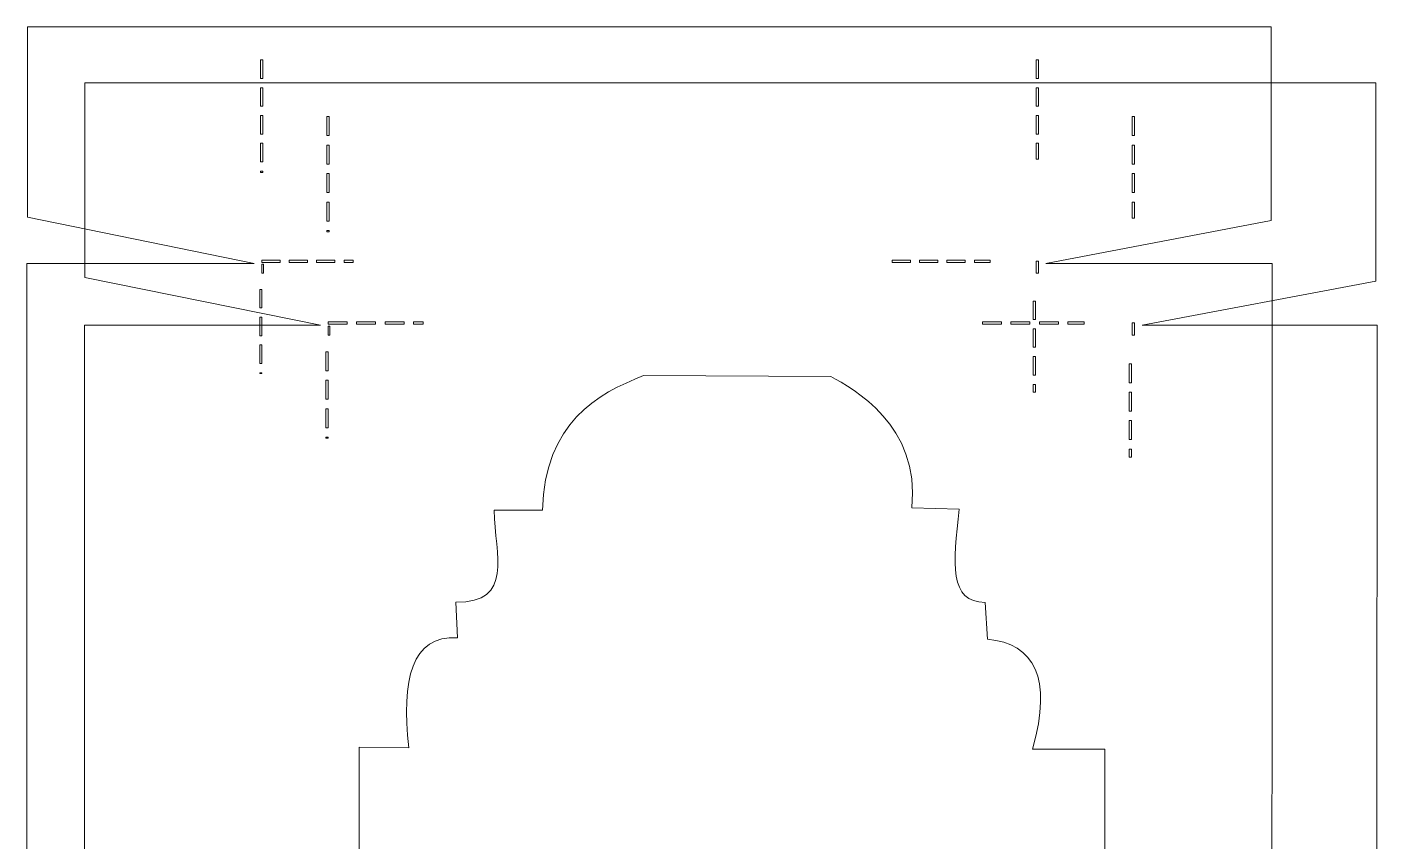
# Model space of a CAD drawing. Header units: centimetres. Extents: x -11.4 to 11.4, y -13.5 to 13.5.
# Drawn here: x -11.36 to 0.21, y 6.39 to 13.37 of the extents above; entities that cross this region are included whole.
import ezdxf

# ---------------------------------------------------------------- set-up
doc = ezdxf.new("R2010")
doc.units = ezdxf.units.CM
doc.header["$MEASUREMENT"] = 0
doc.layers.add('Layer 1', color=7, linetype='Continuous')

msp = doc.modelspace()

# ---------------------------------------------------------------- linework, layer by layer
at = {"layer": 'Layer 1', "color": 251, "lineweight": 20}
for points, knots in [([(-11.35443, 13.36889), (-11.35443, 13.36889), (-11.35443, 11.74063), (-11.35443, 11.74063), (-11.35443, 11.74063), (-11.35443, 11.74063), (-9.40989, 11.34318), (-9.40989, 11.34318), (-9.40989, 11.34318), (-9.40989, 11.34318), (-11.35749, 11.34194), (-11.35749, 11.34194), (-11.35749, 11.34194), (-11.35749, 11.34194), (-11.35749, 2.24641), (-11.35749, 2.24641), (-11.35749, 2.24641), (-11.35749, 2.24641), (-9.41602, 2.24641), (-9.41602, 2.24641), (-9.41602, 2.24641), (-9.41602, 2.24641), (-11.35443, 1.8502), (-11.35443, 1.8502), (-11.35443, 1.8502), (-11.35443, 1.8502), (-11.35443, 0.22194), (-11.35443, 0.22194), (-11.35443, 0.22194), (-11.35443, 0.22194), (-0.69897, 0.22194), (-0.69897, 0.22194), (-0.69897, 0.22194), (-0.69897, 0.22194), (-0.69774, 1.8781), (-0.69774, 1.8781), (-0.69774, 1.8781), (-0.69774, 1.8781), (-2.61473, 2.24641), (-2.61473, 2.24641), (-2.61473, 2.24641), (-2.61473, 2.24641), (-0.69284, 2.24641), (-0.69284, 2.24641), (-0.69284, 2.24641), (-0.69284, 2.24641), (-0.68917, 11.34318), (-0.68917, 11.34318), (-0.68917, 11.34318), (-0.68917, 11.34318), (-2.62759, 11.34194), (-2.62759, 11.34194), (-2.62759, 11.34194), (-2.62759, 11.34194), (-0.69774, 11.71211), (-0.69774, 11.71211), (-0.69774, 11.71211), (-0.69774, 11.71211), (-0.69897, 13.36889), (-0.69897, 13.36889), (-0.69897, 13.36889), (-0.69897, 13.36889), (-11.35443, 13.36889), (-11.35443, 13.36889)], [0, 0, 0, 0, 0.05882353, 0.05882353, 0.05882353, 0.05882353, 0.11764706, 0.11764706, 0.11764706, 0.11764706, 0.17647059, 0.17647059, 0.17647059, 0.17647059, 0.23529412, 0.23529412, 0.23529412, 0.23529412, 0.29411765, 0.29411765, 0.29411765, 0.29411765, 0.35294118, 0.35294118, 0.35294118, 0.35294118, 0.41176471, 0.41176471, 0.41176471, 0.41176471, 0.47058824, 0.47058824, 0.47058824, 0.47058824, 0.52941176, 0.52941176, 0.52941176, 0.52941176, 0.58823529, 0.58823529, 0.58823529, 0.58823529, 0.64705882, 0.64705882, 0.64705882, 0.64705882, 0.70588235, 0.70588235, 0.70588235, 0.70588235, 0.76470588, 0.76470588, 0.76470588, 0.76470588, 0.82352941, 0.82352941, 0.82352941, 0.82352941, 0.88235294, 0.88235294, 0.88235294, 0.88235294, 1, 1, 1, 1]), ([(-9.35604, 13.08677), (-9.35604, 13.08677), (-9.33645, 13.08677), (-9.33645, 13.08677), (-9.33645, 13.08677), (-9.33645, 13.08677), (-9.33645, 12.92804), (-9.33645, 12.92804), (-9.33645, 12.92804), (-9.33645, 12.92804), (-9.35604, 12.92804), (-9.35604, 12.92804), (-9.35604, 12.92804), (-9.35604, 12.92804), (-9.35604, 13.08677), (-9.35604, 13.08677)], [0, 0, 0, 0, 0.2, 0.2, 0.2, 0.2, 0.4, 0.4, 0.4, 0.4, 0.6, 0.6, 0.6, 0.6, 1, 1, 1, 1]), ([(-2.71083, 13.08677), (-2.71083, 13.08677), (-2.69124, 13.08677), (-2.69124, 13.08677), (-2.69124, 13.08677), (-2.69124, 13.08677), (-2.69124, 12.92804), (-2.69124, 12.92804), (-2.69124, 12.92804), (-2.69124, 12.92804), (-2.71083, 12.92804), (-2.71083, 12.92804), (-2.71083, 12.92804), (-2.71083, 12.92804), (-2.71083, 13.08677), (-2.71083, 13.08677)], [0, 0, 0, 0, 0.2, 0.2, 0.2, 0.2, 0.4, 0.4, 0.4, 0.4, 0.6, 0.6, 0.6, 0.6, 1, 1, 1, 1]), ([(-9.35604, 12.84867), (-9.35604, 12.84867), (-9.33645, 12.84867), (-9.33645, 12.84867), (-9.33645, 12.84867), (-9.33645, 12.84867), (-9.33645, 12.68994), (-9.33645, 12.68994), (-9.33645, 12.68994), (-9.33645, 12.68994), (-9.35604, 12.68994), (-9.35604, 12.68994), (-9.35604, 12.68994), (-9.35604, 12.68994), (-9.35604, 12.84867), (-9.35604, 12.84867)], [0, 0, 0, 0, 0.2, 0.2, 0.2, 0.2, 0.4, 0.4, 0.4, 0.4, 0.6, 0.6, 0.6, 0.6, 1, 1, 1, 1]), ([(-2.71083, 12.84867), (-2.71083, 12.84867), (-2.69124, 12.84867), (-2.69124, 12.84867), (-2.69124, 12.84867), (-2.69124, 12.84867), (-2.69124, 12.68994), (-2.69124, 12.68994), (-2.69124, 12.68994), (-2.69124, 12.68994), (-2.71083, 12.68994), (-2.71083, 12.68994), (-2.71083, 12.68994), (-2.71083, 12.68994), (-2.71083, 12.84867), (-2.71083, 12.84867)], [0, 0, 0, 0, 0.2, 0.2, 0.2, 0.2, 0.4, 0.4, 0.4, 0.4, 0.6, 0.6, 0.6, 0.6, 1, 1, 1, 1]), ([(-9.35604, 12.61057), (-9.35604, 12.61057), (-9.33645, 12.61057), (-9.33645, 12.61057), (-9.33645, 12.61057), (-9.33645, 12.61057), (-9.33645, 12.45184), (-9.33645, 12.45184), (-9.33645, 12.45184), (-9.33645, 12.45184), (-9.35604, 12.45184), (-9.35604, 12.45184), (-9.35604, 12.45184), (-9.35604, 12.45184), (-9.35604, 12.61057), (-9.35604, 12.61057)], [0, 0, 0, 0, 0.2, 0.2, 0.2, 0.2, 0.4, 0.4, 0.4, 0.4, 0.6, 0.6, 0.6, 0.6, 1, 1, 1, 1]), ([(-2.71083, 12.61057), (-2.71083, 12.61057), (-2.69124, 12.61057), (-2.69124, 12.61057), (-2.69124, 12.61057), (-2.69124, 12.61057), (-2.69124, 12.45184), (-2.69124, 12.45184), (-2.69124, 12.45184), (-2.69124, 12.45184), (-2.71083, 12.45184), (-2.71083, 12.45184), (-2.71083, 12.45184), (-2.71083, 12.45184), (-2.71083, 12.61057), (-2.71083, 12.61057)], [0, 0, 0, 0, 0.2, 0.2, 0.2, 0.2, 0.4, 0.4, 0.4, 0.4, 0.6, 0.6, 0.6, 0.6, 1, 1, 1, 1]), ([(-9.35604, 12.37247), (-9.35604, 12.37247), (-9.33645, 12.37247), (-9.33645, 12.37247), (-9.33645, 12.37247), (-9.33645, 12.37247), (-9.33645, 12.21374), (-9.33645, 12.21374), (-9.33645, 12.21374), (-9.33645, 12.21374), (-9.35604, 12.21374), (-9.35604, 12.21374), (-9.35604, 12.21374), (-9.35604, 12.21374), (-9.35604, 12.37247), (-9.35604, 12.37247)], [0, 0, 0, 0, 0.2, 0.2, 0.2, 0.2, 0.4, 0.4, 0.4, 0.4, 0.6, 0.6, 0.6, 0.6, 1, 1, 1, 1]), ([(-2.71083, 12.37247), (-2.71083, 12.37247), (-2.69124, 12.37247), (-2.69124, 12.37247), (-2.69124, 12.37247), (-2.69124, 12.37247), (-2.69124, 12.23668), (-2.69124, 12.23668), (-2.69124, 12.23668), (-2.69124, 12.23668), (-2.71083, 12.23668), (-2.71083, 12.23668), (-2.71083, 12.23668), (-2.71083, 12.23668), (-2.71083, 12.37247), (-2.71083, 12.37247)], [0, 0, 0, 0, 0.2, 0.2, 0.2, 0.2, 0.4, 0.4, 0.4, 0.4, 0.6, 0.6, 0.6, 0.6, 1, 1, 1, 1]), ([(-9.35604, 12.13437), (-9.35604, 12.13437), (-9.33645, 12.13437), (-9.33645, 12.13437), (-9.33645, 12.13437), (-9.33645, 12.13437), (-9.33645, 12.12321), (-9.33645, 12.12321), (-9.33645, 12.12321), (-9.33645, 12.12321), (-9.35604, 12.12321), (-9.35604, 12.12321), (-9.35604, 12.12321), (-9.35604, 12.12321), (-9.35604, 12.13437), (-9.35604, 12.13437)], [0, 0, 0, 0, 0.2, 0.2, 0.2, 0.2, 0.4, 0.4, 0.4, 0.4, 0.6, 0.6, 0.6, 0.6, 1, 1, 1, 1]), ([(-9.34624, 11.37109), (-9.34624, 11.37109), (-9.18955, 11.37109), (-9.18955, 11.37109), (-9.18955, 11.37109), (-9.18955, 11.37109), (-9.18955, 11.35125), (-9.18955, 11.35125), (-9.18955, 11.35125), (-9.18955, 11.35125), (-9.34624, 11.35125), (-9.34624, 11.35125), (-9.34624, 11.35125), (-9.34624, 11.35125), (-9.34624, 11.37109), (-9.34624, 11.37109)], [0, 0, 0, 0, 0.2, 0.2, 0.2, 0.2, 0.4, 0.4, 0.4, 0.4, 0.6, 0.6, 0.6, 0.6, 1, 1, 1, 1]), ([(-9.34624, 11.33574), (-9.34624, 11.33574), (-9.33094, 11.33574), (-9.33094, 11.33574), (-9.33094, 11.33574), (-9.33094, 11.33574), (-9.33094, 11.26072), (-9.33094, 11.26072), (-9.33094, 11.26072), (-9.33094, 11.26072), (-9.34624, 11.26072), (-9.34624, 11.26072), (-9.34624, 11.26072), (-9.34624, 11.26072), (-9.34624, 11.33574), (-9.34624, 11.33574)], [0, 0, 0, 0, 0.2, 0.2, 0.2, 0.2, 0.4, 0.4, 0.4, 0.4, 0.6, 0.6, 0.6, 0.6, 1, 1, 1, 1]), ([(-9.11121, 11.37109), (-9.11121, 11.37109), (-8.95452, 11.37109), (-8.95452, 11.37109), (-8.95452, 11.37109), (-8.95452, 11.37109), (-8.95452, 11.35125), (-8.95452, 11.35125), (-8.95452, 11.35125), (-8.95452, 11.35125), (-9.11121, 11.35125), (-9.11121, 11.35125), (-9.11121, 11.35125), (-9.11121, 11.35125), (-9.11121, 11.37109), (-9.11121, 11.37109)], [0, 0, 0, 0, 0.2, 0.2, 0.2, 0.2, 0.4, 0.4, 0.4, 0.4, 0.6, 0.6, 0.6, 0.6, 1, 1, 1, 1]), ([(-8.87617, 11.37109), (-8.87617, 11.37109), (-8.71948, 11.37109), (-8.71948, 11.37109), (-8.71948, 11.37109), (-8.71948, 11.37109), (-8.71948, 11.35125), (-8.71948, 11.35125), (-8.71948, 11.35125), (-8.71948, 11.35125), (-8.87617, 11.35125), (-8.87617, 11.35125), (-8.87617, 11.35125), (-8.87617, 11.35125), (-8.87617, 11.37109), (-8.87617, 11.37109)], [0, 0, 0, 0, 0.2, 0.2, 0.2, 0.2, 0.4, 0.4, 0.4, 0.4, 0.6, 0.6, 0.6, 0.6, 1, 1, 1, 1]), ([(-8.64114, 11.37109), (-8.64114, 11.37109), (-8.56279, 11.37109), (-8.56279, 11.37109), (-8.56279, 11.37109), (-8.56279, 11.37109), (-8.56279, 11.35125), (-8.56279, 11.35125), (-8.56279, 11.35125), (-8.56279, 11.35125), (-8.64114, 11.35125), (-8.64114, 11.35125), (-8.64114, 11.35125), (-8.64114, 11.35125), (-8.64114, 11.37109), (-8.64114, 11.37109)], [0, 0, 0, 0, 0.2, 0.2, 0.2, 0.2, 0.4, 0.4, 0.4, 0.4, 0.6, 0.6, 0.6, 0.6, 1, 1, 1, 1]), ([(-3.94598, 11.37109), (-3.94598, 11.37109), (-3.78929, 11.37109), (-3.78929, 11.37109), (-3.78929, 11.37109), (-3.78929, 11.37109), (-3.78929, 11.35125), (-3.78929, 11.35125), (-3.78929, 11.35125), (-3.78929, 11.35125), (-3.94598, 11.35125), (-3.94598, 11.35125), (-3.94598, 11.35125), (-3.94598, 11.35125), (-3.94598, 11.37109), (-3.94598, 11.37109)], [0, 0, 0, 0, 0.2, 0.2, 0.2, 0.2, 0.4, 0.4, 0.4, 0.4, 0.6, 0.6, 0.6, 0.6, 1, 1, 1, 1]), ([(-3.71095, 11.37109), (-3.71095, 11.37109), (-3.55426, 11.37109), (-3.55426, 11.37109), (-3.55426, 11.37109), (-3.55426, 11.37109), (-3.55426, 11.35125), (-3.55426, 11.35125), (-3.55426, 11.35125), (-3.55426, 11.35125), (-3.71095, 11.35125), (-3.71095, 11.35125), (-3.71095, 11.35125), (-3.71095, 11.35125), (-3.71095, 11.37109), (-3.71095, 11.37109)], [0, 0, 0, 0, 0.2, 0.2, 0.2, 0.2, 0.4, 0.4, 0.4, 0.4, 0.6, 0.6, 0.6, 0.6, 1, 1, 1, 1]), ([(-3.47591, 11.37109), (-3.47591, 11.37109), (-3.31922, 11.37109), (-3.31922, 11.37109), (-3.31922, 11.37109), (-3.31922, 11.37109), (-3.31922, 11.35125), (-3.31922, 11.35125), (-3.31922, 11.35125), (-3.31922, 11.35125), (-3.47591, 11.35125), (-3.47591, 11.35125), (-3.47591, 11.35125), (-3.47591, 11.35125), (-3.47591, 11.37109), (-3.47591, 11.37109)], [0, 0, 0, 0, 0.2, 0.2, 0.2, 0.2, 0.4, 0.4, 0.4, 0.4, 0.6, 0.6, 0.6, 0.6, 1, 1, 1, 1]), ([(-3.24088, 11.37109), (-3.24088, 11.37109), (-3.10623, 11.37109), (-3.10623, 11.37109), (-3.10623, 11.37109), (-3.10623, 11.37109), (-3.10623, 11.35125), (-3.10623, 11.35125), (-3.10623, 11.35125), (-3.10623, 11.35125), (-3.24088, 11.35125), (-3.24088, 11.35125), (-3.24088, 11.35125), (-3.24088, 11.35125), (-3.24088, 11.37109), (-3.24088, 11.37109)], [0, 0, 0, 0, 0.2, 0.2, 0.2, 0.2, 0.4, 0.4, 0.4, 0.4, 0.6, 0.6, 0.6, 0.6, 1, 1, 1, 1]), ([(-2.71083, 11.36116), (-2.71083, 11.36116), (-2.69124, 11.36116), (-2.69124, 11.36116), (-2.69124, 11.36116), (-2.69124, 11.36116), (-2.69124, 11.26071), (-2.69124, 11.26071), (-2.69124, 11.26071), (-2.69124, 11.26071), (-2.71083, 11.26071), (-2.71083, 11.26071), (-2.71083, 11.26071), (-2.71083, 11.26071), (-2.71083, 11.36116), (-2.71083, 11.36116)], [0, 0, 0, 0, 0.2, 0.2, 0.2, 0.2, 0.4, 0.4, 0.4, 0.4, 0.6, 0.6, 0.6, 0.6, 1, 1, 1, 1]), ([(-9.36399, 11.12058), (-9.36399, 11.12058), (-9.34441, 11.12058), (-9.34441, 11.12058), (-9.34441, 11.12058), (-9.34441, 11.12058), (-9.34441, 10.96185), (-9.34441, 10.96185), (-9.34441, 10.96185), (-9.34441, 10.96185), (-9.36399, 10.96185), (-9.36399, 10.96185), (-9.36399, 10.96185), (-9.36399, 10.96185), (-9.36399, 11.12058), (-9.36399, 11.12058)], [0, 0, 0, 0, 0.2, 0.2, 0.2, 0.2, 0.4, 0.4, 0.4, 0.4, 0.6, 0.6, 0.6, 0.6, 1, 1, 1, 1]), ([(-2.73592, 11.02075), (-2.73592, 11.02075), (-2.71633, 11.02075), (-2.71633, 11.02075), (-2.71633, 11.02075), (-2.71633, 11.02075), (-2.71633, 10.86202), (-2.71633, 10.86202), (-2.71633, 10.86202), (-2.71633, 10.86202), (-2.73592, 10.86202), (-2.73592, 10.86202), (-2.73592, 10.86202), (-2.73592, 10.86202), (-2.73592, 11.02075), (-2.73592, 11.02075)], [0, 0, 0, 0, 0.2, 0.2, 0.2, 0.2, 0.4, 0.4, 0.4, 0.4, 0.6, 0.6, 0.6, 0.6, 1, 1, 1, 1]), ([(-9.36399, 10.88249), (-9.36399, 10.88249), (-9.34441, 10.88249), (-9.34441, 10.88249), (-9.34441, 10.88249), (-9.34441, 10.88249), (-9.34441, 10.72376), (-9.34441, 10.72376), (-9.34441, 10.72376), (-9.34441, 10.72376), (-9.36399, 10.72376), (-9.36399, 10.72376), (-9.36399, 10.72376), (-9.36399, 10.72376), (-9.36399, 10.88249), (-9.36399, 10.88249)], [0, 0, 0, 0, 0.2, 0.2, 0.2, 0.2, 0.4, 0.4, 0.4, 0.4, 0.6, 0.6, 0.6, 0.6, 1, 1, 1, 1]), ([(-2.73592, 10.78266), (-2.73592, 10.78266), (-2.71633, 10.78266), (-2.71633, 10.78266), (-2.71633, 10.78266), (-2.71633, 10.78266), (-2.71633, 10.62393), (-2.71633, 10.62393), (-2.71633, 10.62393), (-2.71633, 10.62393), (-2.73592, 10.62393), (-2.73592, 10.62393), (-2.73592, 10.62393), (-2.73592, 10.62393), (-2.73592, 10.78266), (-2.73592, 10.78266)], [0, 0, 0, 0, 0.2, 0.2, 0.2, 0.2, 0.4, 0.4, 0.4, 0.4, 0.6, 0.6, 0.6, 0.6, 1, 1, 1, 1]), ([(-9.36399, 10.64439), (-9.36399, 10.64439), (-9.34441, 10.64439), (-9.34441, 10.64439), (-9.34441, 10.64439), (-9.34441, 10.64439), (-9.34441, 10.48566), (-9.34441, 10.48566), (-9.34441, 10.48566), (-9.34441, 10.48566), (-9.36399, 10.48566), (-9.36399, 10.48566), (-9.36399, 10.48566), (-9.36399, 10.48566), (-9.36399, 10.64439), (-9.36399, 10.64439)], [0, 0, 0, 0, 0.2, 0.2, 0.2, 0.2, 0.4, 0.4, 0.4, 0.4, 0.6, 0.6, 0.6, 0.6, 1, 1, 1, 1]), ([(-2.73592, 10.54456), (-2.73592, 10.54456), (-2.71633, 10.54456), (-2.71633, 10.54456), (-2.71633, 10.54456), (-2.71633, 10.54456), (-2.71633, 10.38583), (-2.71633, 10.38583), (-2.71633, 10.38583), (-2.71633, 10.38583), (-2.73592, 10.38583), (-2.73592, 10.38583), (-2.73592, 10.38583), (-2.73592, 10.38583), (-2.73592, 10.54456), (-2.73592, 10.54456)], [0, 0, 0, 0, 0.2, 0.2, 0.2, 0.2, 0.4, 0.4, 0.4, 0.4, 0.6, 0.6, 0.6, 0.6, 1, 1, 1, 1]), ([(-9.36399, 10.40629), (-9.36399, 10.40629), (-9.34441, 10.40629), (-9.34441, 10.40629), (-9.34441, 10.40629), (-9.34441, 10.40629), (-9.34441, 10.39885), (-9.34441, 10.39885), (-9.34441, 10.39885), (-9.34441, 10.39885), (-9.36399, 10.39885), (-9.36399, 10.39885), (-9.36399, 10.39885), (-9.36399, 10.39885), (-9.36399, 10.40629), (-9.36399, 10.40629)], [0, 0, 0, 0, 0.2, 0.2, 0.2, 0.2, 0.4, 0.4, 0.4, 0.4, 0.6, 0.6, 0.6, 0.6, 1, 1, 1, 1]), ([(-2.73592, 10.30646), (-2.73592, 10.30646), (-2.71633, 10.30646), (-2.71633, 10.30646), (-2.71633, 10.30646), (-2.71633, 10.30646), (-2.71633, 10.23887), (-2.71633, 10.23887), (-2.71633, 10.23887), (-2.71633, 10.23887), (-2.73592, 10.23887), (-2.73592, 10.23887), (-2.73592, 10.23887), (-2.73592, 10.23887), (-2.73592, 10.30646), (-2.73592, 10.30646)], [0, 0, 0, 0, 0.2, 0.2, 0.2, 0.2, 0.4, 0.4, 0.4, 0.4, 0.6, 0.6, 0.6, 0.6, 1, 1, 1, 1])]:
    msp.add_open_spline(points, degree=3, knots=knots, dxfattribs=at)
at = {"layer": 'Layer 1', "color": 8, "lineweight": 20}
for points, knots in [([(-10.86242, 12.88974), (-10.86242, 12.88974), (-10.86242, 11.22128), (-10.86242, 11.22128), (-10.86242, 11.22128), (-10.86242, 11.22128), (-8.84388, 10.81401), (-8.84388, 10.81401), (-8.84388, 10.81401), (-8.84388, 10.81401), (-10.8656, 10.81274), (-10.8656, 10.81274), (-10.8656, 10.81274), (-10.8656, 10.81274), (-10.8656, 1.49264), (-10.8656, 1.49264), (-10.8656, 1.49264), (-10.8656, 1.49264), (-8.85024, 1.49264), (-8.85024, 1.49264), (-8.85024, 1.49264), (-8.85024, 1.49264), (-10.86243, 1.08665), (-10.86243, 1.08665), (-10.86243, 1.08665), (-10.86243, 1.08665), (-10.86243, -0.58181), (-10.86243, -0.58181), (-10.86243, -0.58181), (-10.86243, -0.58181), (0.19855, -0.58181), (0.19855, -0.58181), (0.19855, -0.58181), (0.19855, -0.58181), (0.19982, 1.11524), (0.19982, 1.11524), (0.19982, 1.11524), (0.19982, 1.11524), (-1.79013, 1.49264), (-1.79013, 1.49264), (-1.79013, 1.49264), (-1.79013, 1.49264), (0.2049, 1.49264), (0.2049, 1.49264), (0.2049, 1.49264), (0.2049, 1.49264), (0.20871, 10.81401), (0.20871, 10.81401), (0.20871, 10.81401), (0.20871, 10.81401), (-1.80347, 10.81274), (-1.80347, 10.81274), (-1.80347, 10.81274), (-1.80347, 10.81274), (0.19982, 11.19205), (0.19982, 11.19205), (0.19982, 11.19205), (0.19982, 11.19205), (0.19855, 12.88973), (0.19855, 12.88973), (0.19855, 12.88973), (0.19855, 12.88973), (-10.86243, 12.88973), (-10.86243, 12.88973), (-10.86243, 12.88973), (-10.86243, 12.88973), (-10.86242, 12.88974), (-10.86242, 12.88974)], [0, 0, 0, 0, 0.05555556, 0.05555556, 0.05555556, 0.05555556, 0.11111111, 0.11111111, 0.11111111, 0.11111111, 0.16666667, 0.16666667, 0.16666667, 0.16666667, 0.22222222, 0.22222222, 0.22222222, 0.22222222, 0.27777778, 0.27777778, 0.27777778, 0.27777778, 0.33333333, 0.33333333, 0.33333333, 0.33333333, 0.38888889, 0.38888889, 0.38888889, 0.38888889, 0.44444444, 0.44444444, 0.44444444, 0.44444444, 0.5, 0.5, 0.5, 0.5, 0.55555556, 0.55555556, 0.55555556, 0.55555556, 0.61111111, 0.61111111, 0.61111111, 0.61111111, 0.66666667, 0.66666667, 0.66666667, 0.66666667, 0.72222222, 0.72222222, 0.72222222, 0.72222222, 0.77777778, 0.77777778, 0.77777778, 0.77777778, 0.83333333, 0.83333333, 0.83333333, 0.83333333, 0.88888889, 0.88888889, 0.88888889, 0.88888889, 1, 1, 1, 1]), ([(-8.78797, 12.60065), (-8.78797, 12.60065), (-8.76764, 12.60065), (-8.76764, 12.60065), (-8.76764, 12.60065), (-8.76764, 12.60065), (-8.76764, 12.438), (-8.76764, 12.438), (-8.76764, 12.438), (-8.76764, 12.438), (-8.78797, 12.438), (-8.78797, 12.438), (-8.78797, 12.438), (-8.78797, 12.438), (-8.78797, 12.60065), (-8.78797, 12.60065)], [0, 0, 0, 0, 0.2, 0.2, 0.2, 0.2, 0.4, 0.4, 0.4, 0.4, 0.6, 0.6, 0.6, 0.6, 1, 1, 1, 1]), ([(-1.88986, 12.60065), (-1.88986, 12.60065), (-1.86953, 12.60065), (-1.86953, 12.60065), (-1.86953, 12.60065), (-1.86953, 12.60065), (-1.86953, 12.438), (-1.86953, 12.438), (-1.86953, 12.438), (-1.86953, 12.438), (-1.88986, 12.438), (-1.88986, 12.438), (-1.88986, 12.438), (-1.88986, 12.438), (-1.88986, 12.60065), (-1.88986, 12.60065)], [0, 0, 0, 0, 0.2, 0.2, 0.2, 0.2, 0.4, 0.4, 0.4, 0.4, 0.6, 0.6, 0.6, 0.6, 1, 1, 1, 1]), ([(-8.78797, 12.35667), (-8.78797, 12.35667), (-8.76764, 12.35667), (-8.76764, 12.35667), (-8.76764, 12.35667), (-8.76764, 12.35667), (-8.76764, 12.19402), (-8.76764, 12.19402), (-8.76764, 12.19402), (-8.76764, 12.19402), (-8.78797, 12.19402), (-8.78797, 12.19402), (-8.78797, 12.19402), (-8.78797, 12.19402), (-8.78797, 12.35667), (-8.78797, 12.35667)], [0, 0, 0, 0, 0.2, 0.2, 0.2, 0.2, 0.4, 0.4, 0.4, 0.4, 0.6, 0.6, 0.6, 0.6, 1, 1, 1, 1]), ([(-1.88986, 12.35667), (-1.88986, 12.35667), (-1.86953, 12.35667), (-1.86953, 12.35667), (-1.86953, 12.35667), (-1.86953, 12.35667), (-1.86953, 12.19402), (-1.86953, 12.19402), (-1.86953, 12.19402), (-1.86953, 12.19402), (-1.88986, 12.19402), (-1.88986, 12.19402), (-1.88986, 12.19402), (-1.88986, 12.19402), (-1.88986, 12.35667), (-1.88986, 12.35667)], [0, 0, 0, 0, 0.2, 0.2, 0.2, 0.2, 0.4, 0.4, 0.4, 0.4, 0.6, 0.6, 0.6, 0.6, 1, 1, 1, 1]), ([(-8.78797, 12.11269), (-8.78797, 12.11269), (-8.76764, 12.11269), (-8.76764, 12.11269), (-8.76764, 12.11269), (-8.76764, 12.11269), (-8.76764, 11.95004), (-8.76764, 11.95004), (-8.76764, 11.95004), (-8.76764, 11.95004), (-8.78797, 11.95004), (-8.78797, 11.95004), (-8.78797, 11.95004), (-8.78797, 11.95004), (-8.78797, 12.11269), (-8.78797, 12.11269)], [0, 0, 0, 0, 0.2, 0.2, 0.2, 0.2, 0.4, 0.4, 0.4, 0.4, 0.6, 0.6, 0.6, 0.6, 1, 1, 1, 1]), ([(-1.88986, 12.11269), (-1.88986, 12.11269), (-1.86953, 12.11269), (-1.86953, 12.11269), (-1.86953, 12.11269), (-1.86953, 12.11269), (-1.86953, 11.95004), (-1.86953, 11.95004), (-1.86953, 11.95004), (-1.86953, 11.95004), (-1.88986, 11.95004), (-1.88986, 11.95004), (-1.88986, 11.95004), (-1.88986, 11.95004), (-1.88986, 12.11269), (-1.88986, 12.11269)], [0, 0, 0, 0, 0.2, 0.2, 0.2, 0.2, 0.4, 0.4, 0.4, 0.4, 0.6, 0.6, 0.6, 0.6, 1, 1, 1, 1]), ([(-8.78797, 11.86871), (-8.78797, 11.86871), (-8.76764, 11.86871), (-8.76764, 11.86871), (-8.76764, 11.86871), (-8.76764, 11.86871), (-8.76764, 11.70606), (-8.76764, 11.70606), (-8.76764, 11.70606), (-8.76764, 11.70606), (-8.78797, 11.70606), (-8.78797, 11.70606), (-8.78797, 11.70606), (-8.78797, 11.70606), (-8.78797, 11.86871), (-8.78797, 11.86871)], [0, 0, 0, 0, 0.2, 0.2, 0.2, 0.2, 0.4, 0.4, 0.4, 0.4, 0.6, 0.6, 0.6, 0.6, 1, 1, 1, 1]), ([(-1.88986, 11.86871), (-1.88986, 11.86871), (-1.86953, 11.86871), (-1.86953, 11.86871), (-1.86953, 11.86871), (-1.86953, 11.86871), (-1.86953, 11.72957), (-1.86953, 11.72957), (-1.86953, 11.72957), (-1.86953, 11.72957), (-1.88986, 11.72957), (-1.88986, 11.72957), (-1.88986, 11.72957), (-1.88986, 11.72957), (-1.88986, 11.86871), (-1.88986, 11.86871)], [0, 0, 0, 0, 0.2, 0.2, 0.2, 0.2, 0.4, 0.4, 0.4, 0.4, 0.6, 0.6, 0.6, 0.6, 1, 1, 1, 1]), ([(-8.78797, 11.62474), (-8.78797, 11.62474), (-8.76764, 11.62474), (-8.76764, 11.62474), (-8.76764, 11.62474), (-8.76764, 11.62474), (-8.76764, 11.6133), (-8.76764, 11.6133), (-8.76764, 11.6133), (-8.76764, 11.6133), (-8.78797, 11.6133), (-8.78797, 11.6133), (-8.78797, 11.6133), (-8.78797, 11.6133), (-8.78797, 11.62474), (-8.78797, 11.62474)], [0, 0, 0, 0, 0.2, 0.2, 0.2, 0.2, 0.4, 0.4, 0.4, 0.4, 0.6, 0.6, 0.6, 0.6, 1, 1, 1, 1]), ([(-8.7778, 10.84261), (-8.7778, 10.84261), (-8.61515, 10.84261), (-8.61515, 10.84261), (-8.61515, 10.84261), (-8.61515, 10.84261), (-8.61515, 10.82228), (-8.61515, 10.82228), (-8.61515, 10.82228), (-8.61515, 10.82228), (-8.7778, 10.82228), (-8.7778, 10.82228), (-8.7778, 10.82228), (-8.7778, 10.82228), (-8.7778, 10.84261), (-8.7778, 10.84261)], [0, 0, 0, 0, 0.2, 0.2, 0.2, 0.2, 0.4, 0.4, 0.4, 0.4, 0.6, 0.6, 0.6, 0.6, 1, 1, 1, 1]), ([(-8.7778, 10.80639), (-8.7778, 10.80639), (-8.76191, 10.80639), (-8.76191, 10.80639), (-8.76191, 10.80639), (-8.76191, 10.80639), (-8.76191, 10.72951), (-8.76191, 10.72951), (-8.76191, 10.72951), (-8.76191, 10.72951), (-8.7778, 10.72951), (-8.7778, 10.72951), (-8.7778, 10.72951), (-8.7778, 10.72951), (-8.7778, 10.80639), (-8.7778, 10.80639)], [0, 0, 0, 0, 0.2, 0.2, 0.2, 0.2, 0.4, 0.4, 0.4, 0.4, 0.6, 0.6, 0.6, 0.6, 1, 1, 1, 1]), ([(-8.53382, 10.84261), (-8.53382, 10.84261), (-8.37117, 10.84261), (-8.37117, 10.84261), (-8.37117, 10.84261), (-8.37117, 10.84261), (-8.37117, 10.82228), (-8.37117, 10.82228), (-8.37117, 10.82228), (-8.37117, 10.82228), (-8.53382, 10.82228), (-8.53382, 10.82228), (-8.53382, 10.82228), (-8.53382, 10.82228), (-8.53382, 10.84261), (-8.53382, 10.84261)], [0, 0, 0, 0, 0.2, 0.2, 0.2, 0.2, 0.4, 0.4, 0.4, 0.4, 0.6, 0.6, 0.6, 0.6, 1, 1, 1, 1]), ([(-8.28984, 10.84261), (-8.28984, 10.84261), (-8.12719, 10.84261), (-8.12719, 10.84261), (-8.12719, 10.84261), (-8.12719, 10.84261), (-8.12719, 10.82228), (-8.12719, 10.82228), (-8.12719, 10.82228), (-8.12719, 10.82228), (-8.28984, 10.82228), (-8.28984, 10.82228), (-8.28984, 10.82228), (-8.28984, 10.82228), (-8.28984, 10.84261), (-8.28984, 10.84261)], [0, 0, 0, 0, 0.2, 0.2, 0.2, 0.2, 0.4, 0.4, 0.4, 0.4, 0.6, 0.6, 0.6, 0.6, 1, 1, 1, 1]), ([(-8.04587, 10.84261), (-8.04587, 10.84261), (-7.96454, 10.84261), (-7.96454, 10.84261), (-7.96454, 10.84261), (-7.96454, 10.84261), (-7.96454, 10.82228), (-7.96454, 10.82228), (-7.96454, 10.82228), (-7.96454, 10.82228), (-8.04587, 10.82228), (-8.04587, 10.82228), (-8.04587, 10.82228), (-8.04587, 10.82228), (-8.04587, 10.84261), (-8.04587, 10.84261)], [0, 0, 0, 0, 0.2, 0.2, 0.2, 0.2, 0.4, 0.4, 0.4, 0.4, 0.6, 0.6, 0.6, 0.6, 1, 1, 1, 1]), ([(-3.17202, 10.84261), (-3.17202, 10.84261), (-3.00937, 10.84261), (-3.00937, 10.84261), (-3.00937, 10.84261), (-3.00937, 10.84261), (-3.00937, 10.82228), (-3.00937, 10.82228), (-3.00937, 10.82228), (-3.00937, 10.82228), (-3.17202, 10.82228), (-3.17202, 10.82228), (-3.17202, 10.82228), (-3.17202, 10.82228), (-3.17202, 10.84261), (-3.17202, 10.84261)], [0, 0, 0, 0, 0.2, 0.2, 0.2, 0.2, 0.4, 0.4, 0.4, 0.4, 0.6, 0.6, 0.6, 0.6, 1, 1, 1, 1]), ([(-2.92804, 10.84261), (-2.92804, 10.84261), (-2.76539, 10.84261), (-2.76539, 10.84261), (-2.76539, 10.84261), (-2.76539, 10.84261), (-2.76539, 10.82228), (-2.76539, 10.82228), (-2.76539, 10.82228), (-2.76539, 10.82228), (-2.92804, 10.82228), (-2.92804, 10.82228), (-2.92804, 10.82228), (-2.92804, 10.82228), (-2.92804, 10.84261), (-2.92804, 10.84261)], [0, 0, 0, 0, 0.2, 0.2, 0.2, 0.2, 0.4, 0.4, 0.4, 0.4, 0.6, 0.6, 0.6, 0.6, 1, 1, 1, 1]), ([(-2.68407, 10.84261), (-2.68407, 10.84261), (-2.52142, 10.84261), (-2.52142, 10.84261), (-2.52142, 10.84261), (-2.52142, 10.84261), (-2.52142, 10.82228), (-2.52142, 10.82228), (-2.52142, 10.82228), (-2.52142, 10.82228), (-2.68407, 10.82228), (-2.68407, 10.82228), (-2.68407, 10.82228), (-2.68407, 10.82228), (-2.68407, 10.84261), (-2.68407, 10.84261)], [0, 0, 0, 0, 0.2, 0.2, 0.2, 0.2, 0.4, 0.4, 0.4, 0.4, 0.6, 0.6, 0.6, 0.6, 1, 1, 1, 1]), ([(-2.44009, 10.84261), (-2.44009, 10.84261), (-2.30031, 10.84261), (-2.30031, 10.84261), (-2.30031, 10.84261), (-2.30031, 10.84261), (-2.30031, 10.82228), (-2.30031, 10.82228), (-2.30031, 10.82228), (-2.30031, 10.82228), (-2.44009, 10.82228), (-2.44009, 10.82228), (-2.44009, 10.82228), (-2.44009, 10.82228), (-2.44009, 10.84261), (-2.44009, 10.84261)], [0, 0, 0, 0, 0.2, 0.2, 0.2, 0.2, 0.4, 0.4, 0.4, 0.4, 0.6, 0.6, 0.6, 0.6, 1, 1, 1, 1]), ([(-1.88986, 10.83244), (-1.88986, 10.83244), (-1.86953, 10.83244), (-1.86953, 10.83244), (-1.86953, 10.83244), (-1.86953, 10.83244), (-1.86953, 10.72951), (-1.86953, 10.72951), (-1.86953, 10.72951), (-1.86953, 10.72951), (-1.88986, 10.72951), (-1.88986, 10.72951), (-1.88986, 10.72951), (-1.88986, 10.72951), (-1.88986, 10.83244), (-1.88986, 10.83244)], [0, 0, 0, 0, 0.2, 0.2, 0.2, 0.2, 0.4, 0.4, 0.4, 0.4, 0.6, 0.6, 0.6, 0.6, 1, 1, 1, 1]), ([(-8.79623, 10.58592), (-8.79623, 10.58592), (-8.7759, 10.58592), (-8.7759, 10.58592), (-8.7759, 10.58592), (-8.7759, 10.58592), (-8.7759, 10.42327), (-8.7759, 10.42327), (-8.7759, 10.42327), (-8.7759, 10.42327), (-8.79623, 10.42327), (-8.79623, 10.42327), (-8.79623, 10.42327), (-8.79623, 10.42327), (-8.79623, 10.58592), (-8.79623, 10.58592)], [0, 0, 0, 0, 0.2, 0.2, 0.2, 0.2, 0.4, 0.4, 0.4, 0.4, 0.6, 0.6, 0.6, 0.6, 1, 1, 1, 1]), ([(-1.91591, 10.48363), (-1.91591, 10.48363), (-1.89558, 10.48363), (-1.89558, 10.48363), (-1.89558, 10.48363), (-1.89558, 10.48363), (-1.89558, 10.32098), (-1.89558, 10.32098), (-1.89558, 10.32098), (-1.89558, 10.32098), (-1.91591, 10.32098), (-1.91591, 10.32098), (-1.91591, 10.32098), (-1.91591, 10.32098), (-1.91591, 10.48363), (-1.91591, 10.48363)], [0, 0, 0, 0, 0.2, 0.2, 0.2, 0.2, 0.4, 0.4, 0.4, 0.4, 0.6, 0.6, 0.6, 0.6, 1, 1, 1, 1]), ([(-8.79623, 10.34194), (-8.79623, 10.34194), (-8.7759, 10.34194), (-8.7759, 10.34194), (-8.7759, 10.34194), (-8.7759, 10.34194), (-8.7759, 10.17929), (-8.7759, 10.17929), (-8.7759, 10.17929), (-8.7759, 10.17929), (-8.79623, 10.17929), (-8.79623, 10.17929), (-8.79623, 10.17929), (-8.79623, 10.17929), (-8.79623, 10.34194), (-8.79623, 10.34194)], [0, 0, 0, 0, 0.2, 0.2, 0.2, 0.2, 0.4, 0.4, 0.4, 0.4, 0.6, 0.6, 0.6, 0.6, 1, 1, 1, 1]), ([(-6.07435, 10.38134), (-6.07435, 10.38134), (-4.47197, 10.37308), (-4.47197, 10.37308), (-4.47197, 10.37308), (-4.27658, 10.27164), (-3.70476, 9.95456), (-3.77625, 9.24913), (-3.77625, 9.24913), (-3.77625, 9.24913), (-3.37089, 9.23642), (-3.37089, 9.23642), (-3.37089, 9.23642), (-3.42387, 8.76842), (-3.45911, 8.43902), (-3.14724, 8.43777), (-3.14724, 8.43777), (-3.14724, 8.43777), (-3.12754, 8.1239), (-3.12754, 8.1239), (-3.12754, 8.1239), (-2.72864, 8.08002), (-2.56823, 7.79809), (-2.74251, 7.18103), (-2.74251, 7.18103), (-2.74251, 7.18103), (-2.12303, 7.18103), (-2.12303, 7.18103), (-2.12303, 7.18103), (-2.12303, 7.18103), (-2.12303, 3.68401), (-2.12303, 3.68401), (-2.12303, 3.68401), (-2.32372, 3.52882), (-2.42525, 3.30802), (-2.40386, 3.00481), (-2.40386, 3.00481), (-2.40386, 3.00481), (-2.69104, 2.94763), (-2.69104, 2.94763), (-2.69104, 2.94763), (-2.69104, 2.94763), (-2.70502, 2.63186), (-2.70502, 2.63186), (-2.70502, 2.63186), (-2.70502, 2.63186), (-3.30734, 2.61788), (-3.30734, 2.61788), (-3.30734, 2.61788), (-3.30734, 2.61788), (-3.30734, 2.25954), (-3.30734, 2.25954), (-3.30734, 2.25954), (-3.53047, 2.29854), (-3.89154, 2.18811), (-3.84104, 1.797), (-3.84104, 1.797), (-3.84104, 1.797), (-6.8285, 1.797), (-6.8285, 1.797), (-6.8285, 1.797), (-6.778, 2.18811), (-7.13907, 2.29855), (-7.3622, 2.25954), (-7.3622, 2.25954), (-7.3622, 2.25954), (-7.3622, 2.61788), (-7.3622, 2.61788), (-7.3622, 2.61788), (-7.3622, 2.61788), (-7.96388, 2.63186), (-7.96388, 2.63186), (-7.96388, 2.63186), (-7.96388, 2.63186), (-7.97849, 2.94763), (-7.97849, 2.94763), (-7.97849, 2.94763), (-7.97849, 2.94763), (-8.26504, 3.00481), (-8.26504, 3.00481), (-8.26504, 3.00481), (-8.24495, 3.28959), (-8.33318, 3.50206), (-8.51028, 3.65542), (-8.51028, 3.65542), (-8.51028, 3.65542), (-8.51028, 7.19819), (-8.51028, 7.19819), (-8.51028, 7.19819), (-8.51028, 7.19819), (-8.08713, 7.19247), (-8.08713, 7.19247), (-8.08713, 7.19247), (-8.15183, 7.77829), (-8.06269, 8.15851), (-7.6697, 8.13407), (-7.6697, 8.13407), (-7.6697, 8.13407), (-7.68431, 8.43904), (-7.68431, 8.43904), (-7.68431, 8.43904), (-7.18367, 8.43904), (-7.34847, 8.8358), (-7.35392, 9.22816), (-7.35392, 9.22816), (-7.35392, 9.22816), (-6.94221, 9.22816), (-6.94221, 9.22816), (-6.94221, 9.22816), (-6.91891, 9.98174), (-6.47144, 10.22589), (-6.07431, 10.38134), (-6.07431, 10.38134), (-6.07431, 10.38134), (-6.07435, 10.38134), (-6.07435, 10.38134)], [0, 0, 0, 0, 0.03333333, 0.03333333, 0.03333333, 0.03333333, 0.06666667, 0.06666667, 0.06666667, 0.06666667, 0.1, 0.1, 0.1, 0.1, 0.13333333, 0.13333333, 0.13333333, 0.13333333, 0.16666667, 0.16666667, 0.16666667, 0.16666667, 0.2, 0.2, 0.2, 0.2, 0.23333333, 0.23333333, 0.23333333, 0.23333333, 0.26666667, 0.26666667, 0.26666667, 0.26666667, 0.3, 0.3, 0.3, 0.3, 0.33333333, 0.33333333, 0.33333333, 0.33333333, 0.36666667, 0.36666667, 0.36666667, 0.36666667, 0.4, 0.4, 0.4, 0.4, 0.43333333, 0.43333333, 0.43333333, 0.43333333, 0.46666667, 0.46666667, 0.46666667, 0.46666667, 0.5, 0.5, 0.5, 0.5, 0.53333333, 0.53333333, 0.53333333, 0.53333333, 0.56666667, 0.56666667, 0.56666667, 0.56666667, 0.6, 0.6, 0.6, 0.6, 0.63333333, 0.63333333, 0.63333333, 0.63333333, 0.66666667, 0.66666667, 0.66666667, 0.66666667, 0.7, 0.7, 0.7, 0.7, 0.73333333, 0.73333333, 0.73333333, 0.73333333, 0.76666667, 0.76666667, 0.76666667, 0.76666667, 0.8, 0.8, 0.8, 0.8, 0.83333333, 0.83333333, 0.83333333, 0.83333333, 0.86666667, 0.86666667, 0.86666667, 0.86666667, 0.9, 0.9, 0.9, 0.9, 0.93333333, 0.93333333, 0.93333333, 0.93333333, 1, 1, 1, 1]), ([(-1.91591, 10.23965), (-1.91591, 10.23965), (-1.89558, 10.23965), (-1.89558, 10.23965), (-1.89558, 10.23965), (-1.89558, 10.23965), (-1.89558, 10.077), (-1.89558, 10.077), (-1.89558, 10.077), (-1.89558, 10.077), (-1.91591, 10.077), (-1.91591, 10.077), (-1.91591, 10.077), (-1.91591, 10.077), (-1.91591, 10.23965), (-1.91591, 10.23965)], [0, 0, 0, 0, 0.2, 0.2, 0.2, 0.2, 0.4, 0.4, 0.4, 0.4, 0.6, 0.6, 0.6, 0.6, 1, 1, 1, 1]), ([(-8.79623, 10.09797), (-8.79623, 10.09797), (-8.7759, 10.09797), (-8.7759, 10.09797), (-8.7759, 10.09797), (-8.7759, 10.09797), (-8.7759, 9.93532), (-8.7759, 9.93532), (-8.7759, 9.93532), (-8.7759, 9.93532), (-8.79623, 9.93532), (-8.79623, 9.93532), (-8.79623, 9.93532), (-8.79623, 9.93532), (-8.79623, 10.09797), (-8.79623, 10.09797)], [0, 0, 0, 0, 0.2, 0.2, 0.2, 0.2, 0.4, 0.4, 0.4, 0.4, 0.6, 0.6, 0.6, 0.6, 1, 1, 1, 1]), ([(-1.91591, 9.99567), (-1.91591, 9.99567), (-1.89558, 9.99567), (-1.89558, 9.99567), (-1.89558, 9.99567), (-1.89558, 9.99567), (-1.89558, 9.83302), (-1.89558, 9.83302), (-1.89558, 9.83302), (-1.89558, 9.83302), (-1.91591, 9.83302), (-1.91591, 9.83302), (-1.91591, 9.83302), (-1.91591, 9.83302), (-1.91591, 9.99567), (-1.91591, 9.99567)], [0, 0, 0, 0, 0.2, 0.2, 0.2, 0.2, 0.4, 0.4, 0.4, 0.4, 0.6, 0.6, 0.6, 0.6, 1, 1, 1, 1]), ([(-8.79623, 9.85399), (-8.79623, 9.85399), (-8.7759, 9.85399), (-8.7759, 9.85399), (-8.7759, 9.85399), (-8.7759, 9.85399), (-8.7759, 9.84637), (-8.7759, 9.84637), (-8.7759, 9.84637), (-8.7759, 9.84637), (-8.79623, 9.84637), (-8.79623, 9.84637), (-8.79623, 9.84637), (-8.79623, 9.84637), (-8.79623, 9.85399), (-8.79623, 9.85399)], [0, 0, 0, 0, 0.2, 0.2, 0.2, 0.2, 0.4, 0.4, 0.4, 0.4, 0.6, 0.6, 0.6, 0.6, 1, 1, 1, 1]), ([(-1.91591, 9.7517), (-1.91591, 9.7517), (-1.89558, 9.7517), (-1.89558, 9.7517), (-1.89558, 9.7517), (-1.89558, 9.7517), (-1.89558, 9.68244), (-1.89558, 9.68244), (-1.89558, 9.68244), (-1.89558, 9.68244), (-1.91591, 9.68244), (-1.91591, 9.68244), (-1.91591, 9.68244), (-1.91591, 9.68244), (-1.91591, 9.7517), (-1.91591, 9.7517)], [0, 0, 0, 0, 0.2, 0.2, 0.2, 0.2, 0.4, 0.4, 0.4, 0.4, 0.6, 0.6, 0.6, 0.6, 1, 1, 1, 1])]:
    msp.add_open_spline(points, degree=3, knots=knots, dxfattribs=at)

doc.saveas('drawing.dxf')
